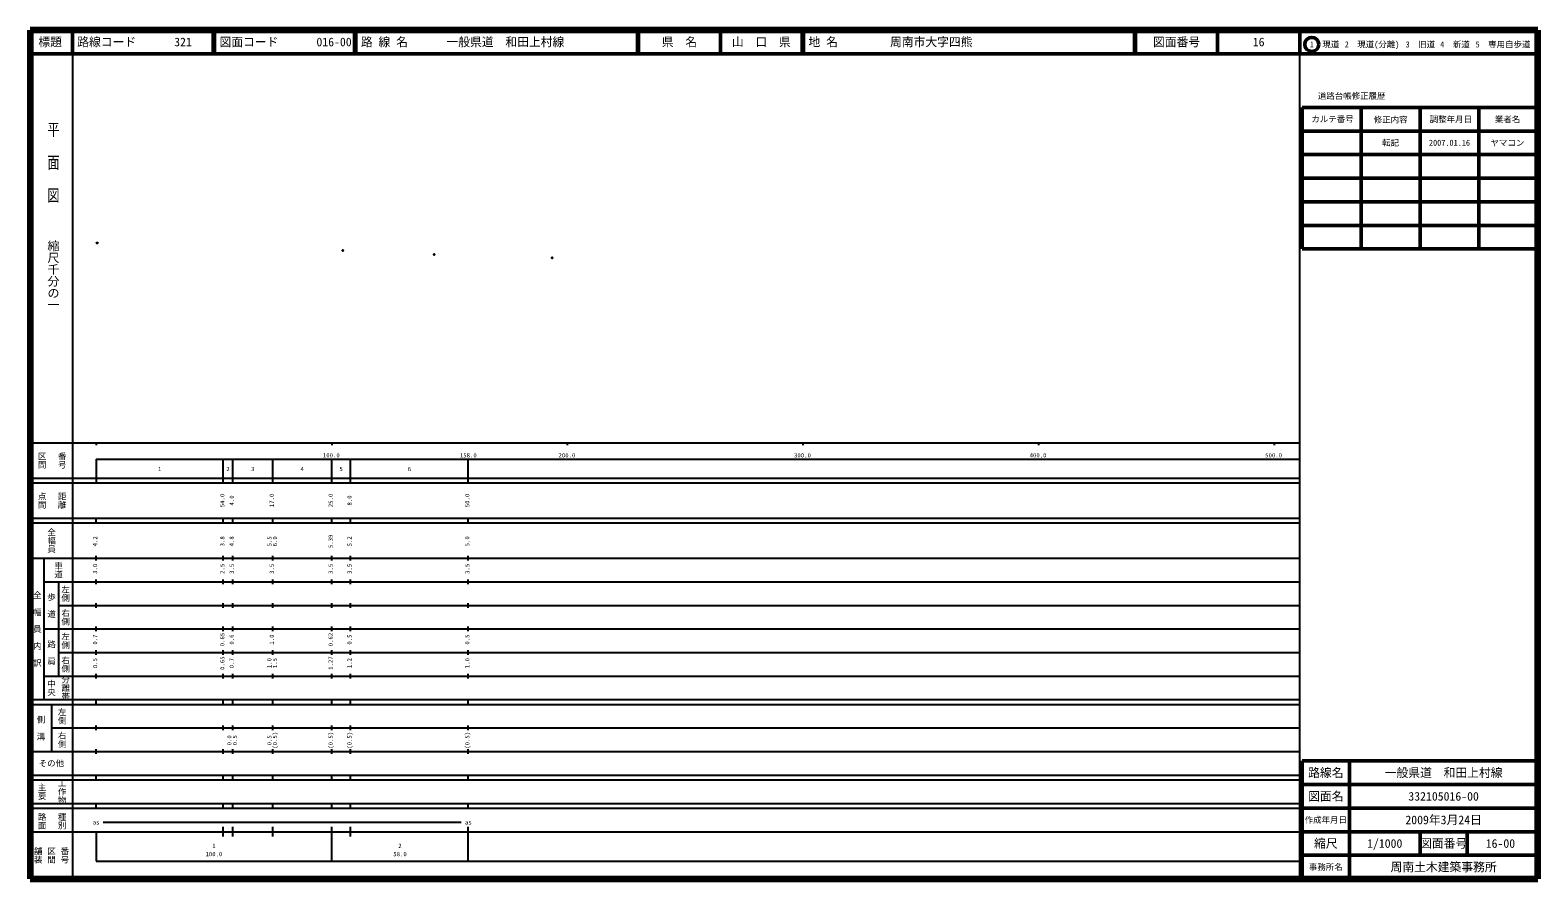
# Model space of a CAD drawing. Units: millimetres on the paper. Extents: x 40 to 680, y 20 to 380.
import ezdxf
from ezdxf.enums import TextEntityAlignment as Align

# ---------------------------------------------------------------- set-up
doc = ezdxf.new("R2010")
doc.units = ezdxf.units.MM
doc.header["$PDMODE"] = 32
doc.header["$PDSIZE"] = 0.5
doc.layers.add('M-OTRS', color=6, linetype='Continuous')
doc.layers.add('M-TTL-TXT', color=7, linetype='Continuous')
for name, color, linetype, lineweight in [('M-TTL', 2, 'Continuous', 140), ('M-TTL-BAND', 7, 'Continuous', 25), ('M-TTL-FRAM', 2, 'Continuous', 50), ('M-TTL-LINE', 7, 'Continuous', 50)]:
    doc.layers.add(name, color=color, linetype=linetype, lineweight=lineweight)
doc.styles.add('@ＭＳ ゴシック', font='')
doc.styles.add('ＭＳ ゴシック', font='')
doc.styles.get('@ＭＳ ゴシック').set_extended_font_data('@MS Gothic')
doc.styles.get('ＭＳ ゴシック').set_extended_font_data('MS Gothic')

msp = doc.modelspace()

# ---------------------------------------------------------------- linework, layer by layer
at = {"layer": 'M-OTRS'}
for p in [(68.423, 289.697), (172.752, 286.53), (211.507, 284.831), (261.591, 283.413)]:
    msp.add_point(p, dxfattribs=at)
at = {"layer": 'M-TTL'}
for p, q in [((40, 380), (40, 20)), ((680, 380), (40, 380)), ((680, 20), (680, 380)), ((40, 20), (680, 20))]:
    msp.add_line(p, q, dxfattribs=at)
at = {"layer": 'M-TTL-BAND'}
for p, q in [((58, 370), (58, 20)), ((579, 20), (579, 370)), ((40, 205), (579, 205)), ((68, 205), (68, 204)), ((168, 205), (168, 204)), ((268, 205), (268, 204)), ((368, 205), (368, 204)), ((468, 205), (468, 204)), ((568, 205), (568, 204)), ((68, 198), (579, 198)), ((68, 198), (68, 188)), ((122, 188), (122, 198)), ((126, 188), (126, 198)), ((143, 188), (143, 198)), ((168, 188), (168, 198)), ((176, 188), (176, 198)), ((226, 188), (226, 198)), ((40, 190), (579, 190)), ((40, 188), (579, 188)), ((40, 173), (579, 173)), ((68, 171), (68, 173)), ((122, 171), (122, 173)), ((126, 171), (126, 173)), ((143, 171), (143, 173)), ((168, 171), (168, 173)), ((176, 171), (176, 173)), ((226, 171), (226, 173)), ((40, 171), (579, 171)), ((40, 156), (579, 156)), ((46, 96), (46, 156)), ((68, 155), (68, 157)), ((122, 155), (122, 157)), ((126, 155), (126, 157)), ((143, 155), (143, 157)), ((168, 155), (168, 157)), ((176, 155), (176, 157)), ((226, 155), (226, 157)), ((46, 146), (579, 146)), ((52, 146), (52, 106)), ((68, 145), (68, 147)), ((122, 145), (122, 147)), ((126, 145), (126, 147)), ((143, 145), (143, 147)), ((168, 145), (168, 147)), ((176, 145), (176, 147)), ((226, 145), (226, 147)), ((52, 136), (579, 136)), ((68, 135), (68, 137)), ((122, 135), (122, 137)), ((126, 135), (126, 137)), ((143, 135), (143, 137)), ((168, 135), (168, 137)), ((176, 135), (176, 137)), ((226, 135), (226, 137)), ((46, 126), (579, 126)), ((68, 125), (68, 127)), ((122, 125), (122, 127)), ((126, 125), (126, 127)), ((143, 125), (143, 127)), ((168, 125), (168, 127)), ((176, 125), (176, 127)), ((226, 125), (226, 127)), ((52, 116), (579, 116)), ((68, 115), (68, 117)), ((122, 115), (122, 117)), ((126, 115), (126, 117)), ((143, 115), (143, 117)), ((168, 115), (168, 117)), ((176, 115), (176, 117)), ((226, 115), (226, 117)), ((46, 106), (579, 106)), ((68, 105), (68, 107)), ((122, 105), (122, 107)), ((126, 105), (126, 107)), ((143, 105), (143, 107)), ((168, 105), (168, 107)), ((176, 105), (176, 107)), ((226, 105), (226, 107)), ((40, 96), (579, 96)), ((68, 94), (68, 96)), ((122, 94), (122, 96)), ((126, 94), (126, 96)), ((143, 94), (143, 96)), ((168, 94), (168, 96)), ((176, 94), (176, 96)), ((226, 94), (226, 96)), ((40, 94), (579, 94)), ((49, 94), (49, 74)), ((49, 84), (579, 84)), ((68, 83), (68, 85)), ((122, 83), (122, 85)), ((126, 83), (126, 85)), ((143, 83), (143, 85)), ((168, 83), (168, 85)), ((176, 83), (176, 85)), ((226, 83), (226, 85)), ((40, 74), (579, 74)), ((68, 73), (68, 75)), ((122, 73), (122, 75)), ((126, 73), (126, 75)), ((143, 73), (143, 75)), ((168, 73), (168, 75)), ((176, 73), (176, 75)), ((226, 73), (226, 75)), ((40, 64), (579, 64)), ((68, 62), (68, 64)), ((122, 62), (122, 64)), ((126, 62), (126, 64)), ((143, 62), (143, 64)), ((168, 62), (168, 64)), ((176, 62), (176, 64)), ((226, 62), (226, 64)), ((40, 62), (579, 62)), ((40, 52), (579, 52)), ((68, 50), (68, 52)), ((122, 50), (122, 52)), ((126, 50), (126, 52)), ((143, 50), (143, 52)), ((168, 50), (168, 52)), ((176, 50), (176, 52)), ((226, 50), (226, 52)), ((40, 50), (579, 50)), ((40, 40), (579, 40)), ((68, 40), (68, 27.5)), ((71, 44), (223, 44)), ((122, 38), (122, 42)), ((126, 38), (126, 42)), ((143, 38), (143, 42)), ((168, 27.5), (168, 42)), ((176, 38), (176, 42)), ((226, 27.5), (226, 42)), ((68, 27.5), (579, 27.5))]:
    msp.add_line(p, q, dxfattribs=at)
at = {"layer": 'M-TTL-FRAM'}
for p, q in [((580, 347.197), (580, 287.197)), ((580, 347.197), (680, 347.197)), ((580, 287.197), (680, 287.197)), ((680, 70), (580, 70)), ((580, 70), (580, 20))]:
    msp.add_line(p, q, dxfattribs=at)
at = {"layer": 'M-TTL-LINE'}
for p, q in [((58, 380), (58, 370)), ((117.75, 380), (117.75, 370)), ((118.25, 380), (118.25, 370)), ((177.75, 380), (177.75, 370)), ((178.25, 380), (178.25, 370)), ((297.75, 380), (297.75, 370)), ((298.25, 380), (298.25, 370)), ((333, 380), (333, 370)), ((367.75, 380), (367.75, 370)), ((368.25, 380), (368.25, 370)), ((508.747, 380), (508.747, 370)), ((509.247, 380), (509.247, 370)), ((543.997, 380), (543.997, 370)), ((579, 380), (579, 370)), ((40, 370), (680, 370)), ((605, 347.197), (605, 287.197)), ((630, 347.197), (630, 287.197)), ((655, 347.197), (655, 287.197)), ((580, 337.197), (680, 337.197)), ((580, 327.197), (680, 327.197)), ((580, 317.197), (680, 317.197)), ((580, 307.197), (680, 307.197)), ((580, 297.197), (680, 297.197)), ((600, 70), (600, 20)), ((680, 60), (580, 60)), ((680, 50), (580, 50)), ((680, 40), (580, 40)), ((630, 40), (630, 30)), ((650, 40), (650, 30)), ((680, 30), (580, 30))]:
    msp.add_line(p, q, dxfattribs=at)
msp.add_circle((584.031, 373.958), 3, dxfattribs=at)

# ---------------------------------------------------------------- texts
at = {"layer": 'M-TTL-BAND', "style": '@ＭＳ ゴシック', "width": 1.4}
msp.add_text('平  面  図', height=3.666, rotation=270, dxfattribs=at).set_placement((49.777, 306.475), align=Align.MIDDLE_RIGHT)
at = {"layer": 'M-TTL-BAND', "style": '@ＭＳ ゴシック'}
msp.add_text('縮尺千分の一', height=3.666, rotation=270, dxfattribs=at).set_placement((49.777, 261.03), align=Align.MIDDLE_RIGHT)
for s, p in [('区間', (45, 197.5)), ('番号', (53.5, 197.5)), ('点間', (45, 180.5)), ('距離', (53.5, 180.5)), ('全幅員', (49, 163.5)), ('車道', (52, 151)), ('全\u3000幅\u3000員\u3000内\u3000訳', (43, 126)), ('歩\u3000道', (49, 136)), ('左側', (55, 141)), ('右側', (55, 131)), ('左側', (55, 121)), ('路\u3000肩', (49, 116)), ('右側', (55, 111)), ('中央', (49, 101)), ('分離帯', (55, 101)), ('左側', (53.5, 89)), ('側\u3000溝', (44.5, 84)), ('右側', (53.5, 79)), ('主要', (45, 57)), ('工作物', (53.5, 57)), ('路面', (45, 44.5)), ('種別', (53.5, 44.5)), ('舗装', (43.333, 30)), ('区間', (49, 30)), ('番号', (54.667, 30))]:
    msp.add_text(s, height=2.566, rotation=270, dxfattribs=at).set_placement(p, align=Align.MIDDLE_CENTER)
at = {"layer": 'M-TTL-BAND', "style": 'ＭＳ ゴシック'}
for s, p in [('100.0', (167.844, 198.195)), ('158.0', (226, 198.195)), ('200.0', (267.844, 198.195)), ('300.0', (367.844, 198.195)), ('400.0', (467.844, 198.195)), ('500.0', (567.844, 198.195)), ('1', (95, 192.405)), ('2', (124, 192.405)), ('3', (134.5, 192.405)), ('4', (155.5, 192.405)), ('5', (172, 192.405)), ('6', (201, 192.405)), ('as', (68, 42.5)), ('as', (226, 42.5)), ('1', (118, 32.523)), ('2', (197, 32.523)), ('100.0', (118, 29.033)), ('58.0', (197, 29.033))]:
    msp.add_text(s, height=1.833, dxfattribs=at).set_placement(p, align=Align.BOTTOM_CENTER)
for s, p in [('54.0', (123, 180.5)), ('4.0', (127, 180.5)), ('17.0', (144, 180.5)), ('25.0', (169, 180.5)), ('8.0', (177, 180.5)), ('50.0', (227, 180.5)), ('4.2', (69, 163.174)), ('3.8', (123, 163.174)), ('4.8', (127, 163.174)), ('5.5', (143, 163.174)), ('6.0', (145.37, 163.174)), ('5.39', (169, 163.174)), ('5.2', (177, 163.174)), ('5.0', (227, 163.174)), ('3.0', (69, 151.5)), ('2.5', (123, 151.5)), ('3.5', (127, 151.5)), ('3.5', (144, 151.5)), ('3.5', (169, 151.5)), ('3.5', (177, 151.5)), ('3.5', (227, 151.5)), ('0.7', (69, 121.5)), ('0.65', (123, 121.5)), ('0.6', (127, 121.5)), ('1.0', (144, 121.5)), ('0.62', (169, 121.5)), ('0.5', (177, 121.5)), ('0.5', (227, 121.5)), ('0.5', (69, 111.5)), ('0.65', (123, 111.5)), ('0.7', (127, 111.5)), ('1.0', (143, 111.5)), ('1.5', (145.37, 111.5)), ('1.27', (169, 111.5)), ('1.2', (177, 111.5)), ('1.0', (227, 111.5)), ('0.0', (126, 78.764)), ('0.5', (128.37, 78.764)), ('0.5', (143, 78.764)), ('(0.5)', (145.37, 78.764)), ('(0.5)', (169, 78.764)), ('(0.5)', (177, 78.764)), ('(0.5)', (227, 78.764))]:
    msp.add_text(s, height=1.833, rotation=90, dxfattribs=at).set_placement(p, align=Align.BOTTOM_CENTER)
msp.add_text('その他', height=2.566, dxfattribs=at).set_placement((49, 69), align=Align.MIDDLE_CENTER)
at = {"layer": 'M-TTL-TXT', "style": 'ＭＳ ゴシック'}
for s, height, p in [('標題', 3.666, (48.5, 375)), ('県\u3000名', 3.666, (315.625, 375)), ('山\u3000口\u3000県', 3.666, (350.375, 375)), ('図面番号', 3.666, (526.622, 375)), ('16', 3.666, (561.497, 375)), ('1\u3000現道', 2.566, (589.448, 373.958)), ('2\u3000現道(分離)', 2.566, (609.619, 373.958)), ('3\u3000旧道', 2.566, (630.121, 373.958)), ('4\u3000新道', 2.566, (644.824, 373.958)), ('5\u3000専用自歩道', 2.566, (665.228, 373.958)), ('道路台帳修正履歴', 2.566, (600.968, 352.113)), ('カルテ番号', 2.566, (592.839, 342.277)), ('修正内容', 2.566, (617.509, 342.023)), ('調整年月日', 2.566, (643.089, 342.197)), ('業者名', 2.566, (667.134, 342.197)), ('転記', 2.566, (617.5, 332.245)), ('2007.01.16', 2.566, (642.5, 332.245)), ('ヤマコン', 2.566, (667.077, 332.189)), ('路線名', 3.666, (590, 65)), ('路線名', 3.666, (590, 65)), ('一般県道\u3000和田上村線', 3.666, (640, 65)), ('図面名', 3.666, (590, 55)), ('図面名', 3.666, (590, 55)), ('332105016-00', 3.666, (640, 55)), ('作成年月日', 2.566, (590, 45)), ('作成年月日', 2.566, (590, 45)), ('2009年3月24日', 3.666, (640, 45)), ('縮尺', 3.666, (590, 35)), ('縮尺', 3.666, (590, 35)), ('1/1000', 3.666, (615, 35)), ('図面番号', 3.666, (640, 35)), ('図面番号', 3.666, (640, 35)), ('16-00', 3.666, (664.125, 35)), ('事務所名', 2.566, (590, 25)), ('事務所名', 2.566, (590, 25)), ('周南土木建築事務所', 3.666, (640, 25))]:
    msp.add_text(s, height=height, dxfattribs=at).set_placement(p, align=Align.MIDDLE_CENTER)
for s, p in [('路線コード', (60, 375)), ('321', (101.142, 375)), ('図面コード', (120.38, 375)), ('016-00', (161.521, 375)), ('路 線 名', (180.38, 375)), ('一般県道\u3000和田上村線', (216.734, 375)), ('地 名', (370.38, 375)), ('周南市大字四熊', (405.024, 375))]:
    msp.add_text(s, height=3.666, dxfattribs=at).set_placement(p, align=Align.MIDDLE_LEFT)

doc.saveas('drawing.dxf')
